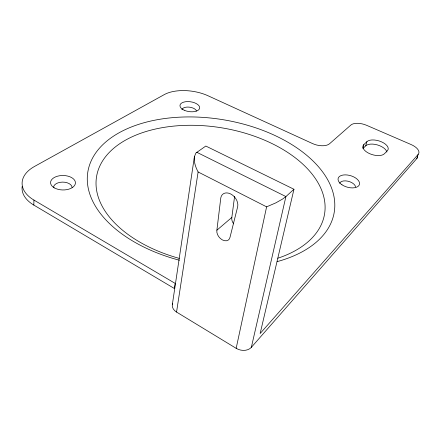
<?xml version="1.0" encoding="UTF-8"?>
<svg xmlns="http://www.w3.org/2000/svg" width="441" height="441" viewBox="0 0 441 441"><rect width="100%" height="100%" fill="white"/><g stroke="black" fill="none" stroke-linecap="round" stroke-linejoin="round"><path stroke-width="0.66" d="M33.94 200.082L175.116 283.365L174.349 288.491L33.83 205.082L33.94 200.082A40.434 23.549 0.6 0 1 34.481 166.477L164.25 94.617A32.325 16.168 8 0 1 207.998 95.752L312.625 143.601A12.717 6.439 13.8 0 0 329.537 143.76L350.849 125.057A12.337 5.937 15.2 0 1 366.614 125.316L411.04 144.521A12.806 6.18 17.2 0 1 418.156 154.416L416.8 158.556L251.348 347.343A11.08 8.324 14.9 0 1 236.167 348.324L176.549 312.068A10.645 7.734 7.9 0 1 172.596 303.634M194.409 156.632C193.731 161.985 195.622 167.304 198.119 171.962L266.607 206.846L275.823 202.871L282.538 199.078L285.906 196.57L293.96 189.261L205.809 146.043L195.936 153.005L194.409 156.632L172.337 304.615M216.884 230.213L220.809 197.788A10.242 7.332 51.4 0 1 230.759 194.001A10.242 7.332 51.4 0 1 237.716 206.548L230.009 237.302A7.999 5.551 50.3 0 1 222.325 239.882A7.999 5.551 50.3 0 1 216.884 230.213L231.834 217.43L234.595 196.432M176.549 312.068L198.119 171.962M236.167 348.324L266.607 206.846M251.348 347.343L285.906 196.57L196.763 152.261M293.96 189.261L260.14 333.523L418.156 154.416M362.866 148.154L363.869 144.571L366.906 141.671A11.494 5.656 16.2 0 1 381.52 141.848A11.494 5.656 16.2 0 1 387.374 150.717L384.458 153.722A11.576 5.744 16.2 0 1 369.613 153.661A11.576 5.744 16.2 0 1 363.869 144.571M363.13 148.33L365.732 145.828L366.906 141.671M181.901 109.732A7.431 3.748 7.9 0 1 189.024 107.108A7.431 3.748 7.9 0 1 196.51 111.022M339.675 183.307A8.28 4.515 16.2 0 1 347.982 181.207A8.28 4.515 16.2 0 1 355.6 186.94M179.421 260.229A124.836 73.344 9.3 0 1 102.902 144.587A124.836 73.344 9.3 0 1 296.082 147.349A124.836 73.344 9.3 0 1 277.168 261.623M179.272 258.382A115.525 68.399 9.3 0 1 109.974 151.721A115.525 68.399 9.3 0 1 286.176 151.456A115.525 68.399 9.3 0 1 277.819 258.233M33.83 205.082A40.28 23.665 0.5 0 1 22.155 186.504M53.515 187.557A9.283 5.452 0.5 0 1 62.605 182.105A9.283 5.452 0.5 0 1 72.081 187.442M233.625 223.802A7.778 5.524 50.1 0 1 231.834 217.43M417.599 156.257A12.767 6.218 17.3 0 1 416.8 158.556M365.732 145.828A11.455 5.689 16.3 0 1 377.507 144.957A11.455 5.689 16.3 0 1 386.9 152.04M184.145 110.189A9.939 4.967 8 0 0 199.652 108.166A9.939 4.967 8 0 0 185.672 101.717A9.939 4.967 8 0 0 184.145 110.189M341.94 184.757A11.08 5.981 16.1 0 0 359.426 184.542A11.08 5.981 16.1 0 0 345.044 174.873A11.08 5.981 16.1 0 0 341.94 184.757M54.524 187.954A12.431 7.232 0.7 0 0 75.113 184.448A12.431 7.232 0.7 0 0 59.37 175.783A12.431 7.232 0.7 0 0 54.524 187.954"/></g></svg>
